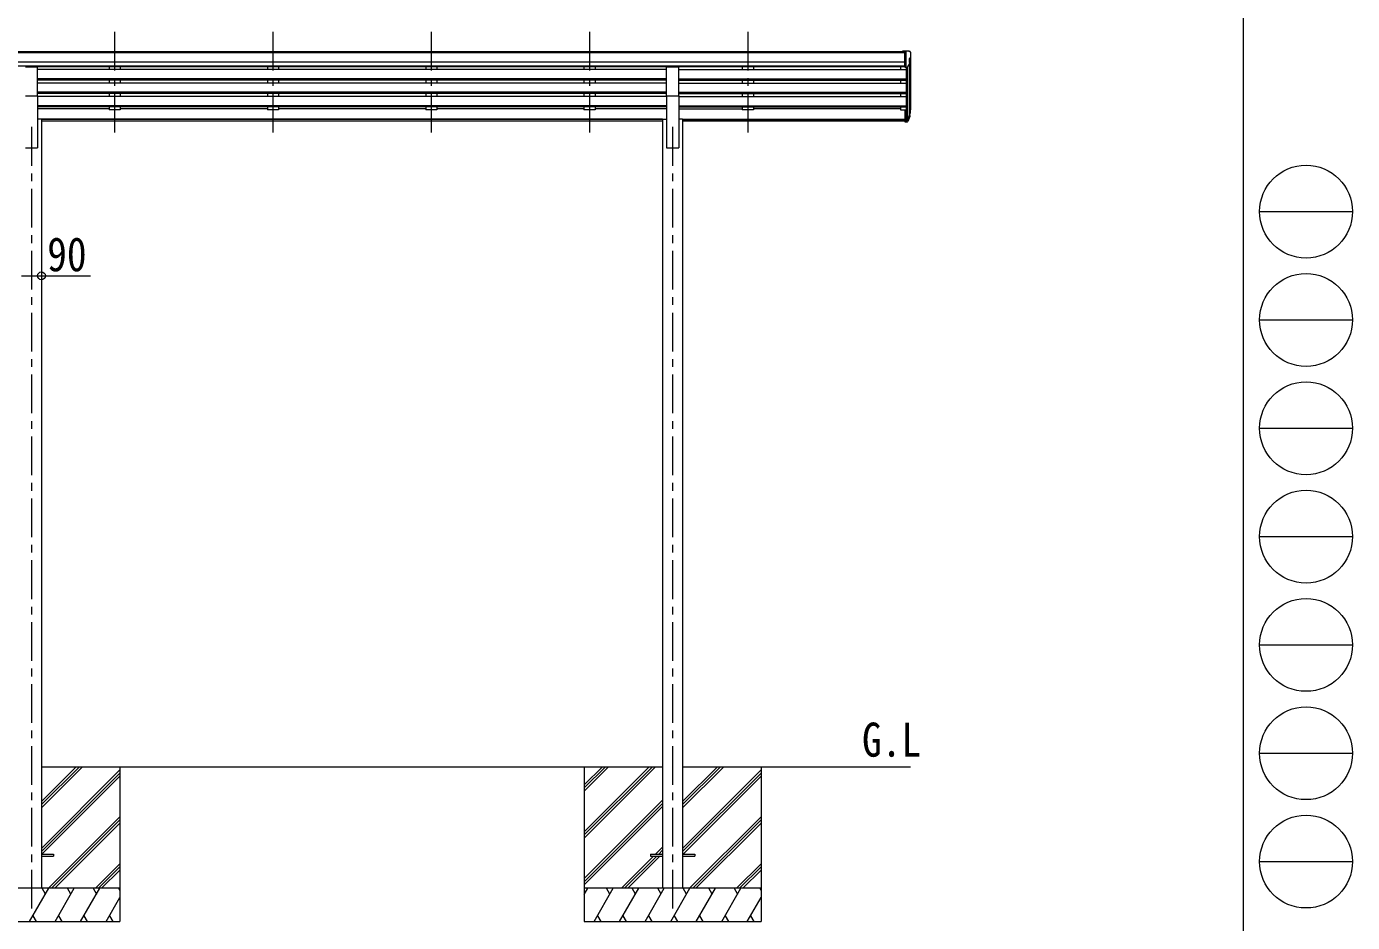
# Model space of a CAD drawing. Units: millimetres at full size, sheet at 1:35; some dimension numbers follow another scale. Extents: x -9837 to 9837, y -6790 to 6790.
# Drawn here: x 3840 to 9837, y -4441 to -388 of the extents above; entities that cross this region are included whole.
import ezdxf
from ezdxf.enums import TextEntityAlignment as Align

# ---------------------------------------------------------------- set-up
doc = ezdxf.new("R2010")
doc.units = ezdxf.units.MM
doc.header["$LTSCALE"] = 35
doc.header["$PDMODE"] = 32
doc.header["$PDSIZE"] = 35
doc.linetypes.add('CHAIN1', pattern=[8, 5, -1, 1, -1])
for name, color, linetype, lineweight in [('0-0_0', 7, 'Continuous', 9), ('0-1_本体', 5, 'CHAIN1', 9), ('0-3_ELV2', 4, 'Continuous', 9), ('0-6_OTH_LINE', 6, 'Continuous', 9), ('F-0_240', 7, 'Continuous', 9)]:
    doc.layers.add(name, color=color, linetype=linetype, lineweight=lineweight)
doc.layers.add('0-7_SHAPE', color=7, linetype='Continuous')
doc.styles.add('ＭＳ ゴシック', font='')
doc.styles.get('ＭＳ ゴシック').set_extended_font_data('MS Gothic')

msp = doc.modelspace()

# ---------------------------------------------------------------- linework, layer by layer
at = {"layer": '0-0_0'}
for p, q in [((3907.74, -3736.01), (6717.34, -3736.01)), ((3907.74, -3921.64), (4093.37, -3736.01)), ((3907.74, -3907.49), (4079.23, -3736.01)), ((3907.74, -3893.35), (4065.08, -3736.01)), ((3907.74, -4105.48), (4262.54, -3750.69)), ((3907.74, -4119.62), (4262.54, -3764.83)), ((4262.54, -3736.01), (4262.54, -4436.01)), ((6362.54, -3736.01), (6362.54, -4436.01)), ((6362.54, -4030.18), (6656.72, -3736.01)), ((6362.54, -4044.32), (6670.86, -3736.01)), ((6362.54, -4058.47), (6685, -3736.01)), ((6362.54, -3846.34), (6472.87, -3736.01)), ((6362.54, -3832.19), (6458.73, -3736.01)), ((6362.54, -3818.05), (6444.58, -3736.01)), ((6807.74, -3736.01), (7838.54, -3736.01)), ((6807.74, -3921.64), (6993.37, -3736.01)), ((6807.74, -3907.49), (6979.23, -3736.01)), ((6807.74, -3893.35), (6965.08, -3736.01)), ((6807.74, -4105.48), (7162.54, -3750.69)), ((6807.74, -4119.62), (7162.54, -3764.83)), ((7162.54, -3736.01), (7162.54, -4436.01)), ((3910, -4131.51), (4262.54, -3778.97)), ((6810, -4131.51), (7162.54, -3778.97)), ((6362.54, -4242.31), (6717.34, -3887.52)), ((6362.54, -4256.46), (6717.34, -3901.66)), ((6362.54, -4270.6), (6717.34, -3915.8)), ((3939.35, -4286.01), (4262.54, -3962.82)), ((3953.49, -4286.01), (4262.54, -3976.96)), ((3967.63, -4286.01), (4262.54, -3991.1)), ((6839.35, -4286.01), (7162.54, -3962.82)), ((6853.49, -4286.01), (7162.54, -3976.96)), ((6867.63, -4286.01), (7162.54, -3991.1)), ((6685.48, -4131.51), (6717.34, -4099.65)), ((6699.62, -4131.51), (6717.34, -4113.79)), ((6713.76, -4131.51), (6717.34, -4127.93)), ((4151.48, -4286.01), (4262.54, -4174.95)), ((4165.62, -4286.01), (4262.54, -4189.09)), ((6530.98, -4286.01), (6676.48, -4140.51)), ((6545.12, -4286.01), (6690.62, -4140.51)), ((6559.26, -4286.01), (6704.76, -4140.51)), ((7051.48, -4286.01), (7162.54, -4174.95)), ((7065.62, -4286.01), (7162.54, -4189.09)), ((4179.76, -4286.01), (4262.54, -4203.23)), ((7079.76, -4286.01), (7162.54, -4203.23)), ((4262.54, -4286.01), (3462.54, -4286.01)), ((3853.69, -4436.01), (3940.3, -4286.01)), ((3925.3, -4311.99), (3910.3, -4286)), ((3969.16, -4436.01), (4055.77, -4286.01)), ((4040.77, -4311.99), (4025.77, -4286.01)), ((4084.63, -4436.01), (4171.24, -4286.01)), ((4141.24, -4286.01), (4156.24, -4311.99)), ((4256.71, -4286.01), (4262.54, -4296.11)), ((7162.54, -4286.01), (6362.54, -4286.01)), ((6362.54, -4313.51), (6378.42, -4286.01)), ((6407.28, -4436.01), (6493.89, -4286.01)), ((6478.89, -4311.99), (6463.89, -4286)), ((6522.75, -4436), (6609.36, -4286.01)), ((6594.36, -4311.99), (6579.35, -4286.01)), ((6638.22, -4436.01), (6724.83, -4286.01)), ((6709.83, -4311.99), (6694.82, -4286.01)), ((6753.69, -4436.01), (6840.3, -4286.01)), ((6825.3, -4311.99), (6810.3, -4286)), ((6869.16, -4436.01), (6955.77, -4286.01)), ((6940.77, -4311.99), (6925.77, -4286.01)), ((6984.63, -4436.01), (7071.24, -4286.01)), ((7041.24, -4286.01), (7056.24, -4311.99)), ((7156.71, -4286.01), (7162.54, -4296.11)), ((4200.1, -4436.01), (4262.54, -4327.87)), ((7100.1, -4436.01), (7162.54, -4327.87)), ((3462.54, -4436.01), (4262.54, -4436.01)), ((3868.69, -4410.03), (3883.69, -4436.01)), ((3984.16, -4410.03), (3999.16, -4436.01)), ((4099.63, -4410.03), (4114.63, -4436.01)), ((4215.1, -4410.03), (4230.1, -4436.01)), ((6362.54, -4436.01), (7162.54, -4436.01)), ((6422.28, -4410.03), (6437.28, -4436.01)), ((6537.75, -4410.03), (6552.75, -4436)), ((6653.22, -4410.02), (6668.22, -4436.01)), ((6768.69, -4410.03), (6783.69, -4436.01)), ((6884.16, -4410.03), (6899.16, -4436.01)), ((6999.63, -4410.03), (7014.63, -4436.01)), ((7115.1, -4410.03), (7130.1, -4436.01))]:
    msp.add_line(p, q, dxfattribs=at)
at = {"layer": '0-1_本体'}
for p, q in [((4238.54, -411.6), (4238.54, -889.12)), ((4954.54, -411.6), (4954.54, -889.12)), ((5670.54, -411.6), (5670.54, -889.12)), ((6386.54, -411.6), (6386.54, -889.12)), ((7102.54, -411.6), (7102.54, -889.12)), ((3862.54, -842.44), (3862.54, -4386.01)), ((6762.54, -842.44), (6762.54, -4386.01))]:
    msp.add_line(p, q, dxfattribs=at)
at = {"layer": '0-3_ELV2'}
for p, q in [((2823.04, -500.73), (7812.04, -500.73)), ((2823.04, -505.95), (7812.04, -505.95)), ((7812.04, -499.13), (7802.04, -499.21)), ((7802.04, -500.73), (7802.04, -499.21)), ((7812.04, -571.11), (7812.04, -499.13)), ((7830.54, -499.13), (7812.04, -499.13)), ((7818.54, -572.11), (7818.54, -499.13)), ((7830.54, -499.13), (7832.87, -499.27)), ((7832.54, -533.64), (7832.54, -549.91)), ((7838, -530.31), (7832.69, -533.38)), ((7833.63, -499.69), (7837.7, -505.5)), ((7838.54, -529.7), (7838.54, -764.37)), ((7840.54, -508.5), (7840.54, -509.13)), ((7812.04, -549.48), (2813.04, -549.48)), ((7812.04, -567.33), (2813.04, -567.33)), ((3835.04, -569.76), (3890.04, -569.76)), ((3890.04, -701.55), (3890.04, -569.76)), ((6735.04, -570.58), (3890.04, -570.58)), ((6735.04, -583.09), (3890.04, -583.09)), ((4213.54, -570.58), (4213.54, -583.09)), ((4263.54, -570.58), (4263.54, -582.99)), ((4929.54, -570.58), (4929.54, -583.09)), ((4979.54, -570.58), (4979.54, -582.99)), ((5645.54, -570.58), (5645.54, -583.09)), ((5695.54, -570.58), (5695.54, -582.99)), ((6361.54, -570.58), (6361.54, -583.09)), ((6411.54, -570.58), (6411.54, -582.99)), ((6735.04, -701.55), (6735.04, -569.76)), ((6735.04, -569.76), (6790.04, -569.76)), ((6790.04, -701.55), (6790.04, -569.76)), ((7812.04, -570.68), (6790.04, -570.68)), ((6790.04, -583.09), (7818.54, -583.09)), ((7077.54, -570.58), (7077.54, -583.09)), ((7127.54, -570.58), (7127.54, -582.99)), ((7793.54, -570.58), (7793.54, -583.09)), ((7812.04, -571.11), (7818.54, -571.11)), ((7818.54, -572.11), (7823.75, -571.79)), ((7818.54, -572.11), (7818.54, -764.73)), ((7824.54, -571.63), (7824.55, -809.51)), ((7826.16, -570.3), (7835.16, -554.7)), ((7833.57, -557.47), (7833.57, -791.07)), ((6735.04, -624.96), (3890.04, -624.96)), ((6735.04, -626.46), (3890.04, -626.46)), ((6735.04, -630.78), (3890.04, -630.78)), ((6735.04, -643.63), (3890.04, -643.63)), ((4213.54, -630.78), (4213.54, -643.63)), ((4263.54, -630.78), (4263.54, -643.63)), ((4929.54, -630.78), (4929.54, -643.63)), ((4979.54, -630.78), (4979.54, -643.63)), ((5645.54, -630.78), (5645.54, -643.63)), ((5695.54, -630.78), (5695.54, -643.63)), ((6361.54, -630.78), (6361.54, -643.63)), ((6411.54, -630.78), (6411.54, -643.63)), ((6790.04, -624.96), (7818.54, -624.96)), ((6790.04, -626.46), (7818.54, -626.46)), ((6790.04, -630.78), (7818.54, -630.78)), ((6790.04, -643.63), (7818.54, -643.63)), ((7077.54, -630.78), (7077.54, -643.63)), ((7127.54, -630.78), (7127.54, -643.63)), ((7793.54, -630.78), (7793.54, -643.63)), ((3835.04, -701.55), (3890.04, -701.55)), ((6735.04, -685.51), (3890.04, -685.51)), ((6735.04, -687.01), (3890.04, -687.01)), ((6735.04, -691.32), (3890.04, -691.32)), ((3890.04, -701.55), (3890.04, -936.01)), ((6735.04, -704.18), (3890.04, -704.18)), ((4213.54, -691.32), (4213.54, -704.08)), ((4263.54, -691.32), (4263.54, -704.18)), ((4929.54, -691.32), (4929.54, -704.08)), ((4979.54, -691.32), (4979.54, -704.18)), ((5645.54, -691.32), (5645.54, -704.08)), ((5695.54, -691.32), (5695.54, -704.18)), ((6361.54, -691.32), (6361.54, -704.08)), ((6411.54, -691.32), (6411.54, -704.18)), ((6735.04, -701.55), (6735.04, -936.01)), ((6735.04, -701.55), (6790.04, -701.55)), ((6790.04, -685.51), (7818.54, -685.51)), ((6790.04, -687.01), (7818.54, -687.01)), ((6790.04, -691.32), (7818.54, -691.32)), ((6790.04, -701.55), (6790.04, -936.01)), ((6790.04, -704.18), (7818.54, -704.18)), ((7077.54, -691.32), (7077.54, -704.08)), ((7127.54, -691.32), (7127.54, -704.18)), ((7793.54, -691.32), (7793.54, -704.18)), ((6735.04, -746.06), (3890.04, -746.06)), ((6735.04, -747.56), (3890.04, -747.56)), ((6735.04, -751.87), (3890.04, -751.87)), ((4213.54, -760.42), (3890.04, -760.42)), ((4213.54, -751.87), (4213.54, -765.36)), ((4263.54, -765.36), (4213.54, -765.36)), ((4263.54, -751.87), (4263.54, -765.36)), ((4929.54, -760.42), (4263.54, -760.42)), ((4929.54, -751.87), (4929.54, -765.36)), ((4979.54, -765.36), (4929.54, -765.36)), ((4979.54, -751.87), (4979.54, -765.36)), ((5645.54, -760.42), (4979.54, -760.42)), ((5645.54, -751.87), (5645.54, -765.36)), ((5695.54, -765.36), (5645.54, -765.36)), ((5695.54, -751.87), (5695.54, -765.36)), ((6361.54, -760.42), (5695.54, -760.42)), ((6361.54, -751.87), (6361.54, -765.36)), ((6411.54, -765.36), (6361.54, -765.36)), ((6411.54, -751.87), (6411.54, -765.36)), ((6735.04, -760.42), (6411.54, -760.42)), ((6790.04, -746.06), (7818.54, -746.06)), ((6790.04, -747.56), (7818.54, -747.56)), ((6790.04, -751.87), (7818.54, -751.87)), ((6790.04, -760.42), (7077.54, -760.42)), ((7077.54, -751.87), (7077.54, -765.36)), ((7127.54, -765.36), (7077.54, -765.36)), ((7127.54, -751.87), (7127.54, -765.36)), ((7793.54, -760.42), (7127.54, -760.42)), ((7793.54, -751.87), (7793.54, -765.36)), ((7793.54, -765.36), (7812.04, -765.36)), ((7812.04, -764.73), (7812.04, -818.76)), ((7812.04, -764.73), (7818.54, -764.73)), ((7818.54, -764.73), (7818.54, -819.5)), ((7836.84, -777.54), (7833.57, -784.61)), ((7837.44, -778.92), (7833.57, -786.87)), ((3907.74, -807.01), (3890.04, -807.01)), ((3907.74, -807.01), (3907.74, -4286.01)), ((6717.34, -807.43), (3907.74, -807.43)), ((6717.34, -808.83), (3907.74, -808.83)), ((6717.34, -816.52), (3907.74, -816.52)), ((6717.34, -807.01), (6717.34, -4286.01)), ((6717.34, -807.01), (6735.04, -807.01)), ((6807.74, -807.01), (6790.04, -807.01)), ((6807.74, -807.01), (6807.74, -4286.01)), ((6807.74, -807.43), (7812.04, -807.43)), ((6807.74, -808.83), (7812.04, -808.83)), ((7812.04, -816.52), (6807.74, -816.52)), ((7812.04, -804.86), (7818.54, -804.86)), ((7812.04, -809.74), (7818.54, -809.74)), ((7812.04, -818.76), (7818.54, -818.76)), ((7818.54, -809.76), (7823.67, -809.76)), ((7818.54, -811.57), (7823.38, -811.57)), ((7818.54, -819.5), (7823.38, -819.5)), ((7824.97, -809.08), (7832.73, -793.68)), ((7834.17, -794.04), (7825.98, -810.21)), ((7834.79, -794.6), (7825.98, -818.15)), ((7835.13, -790.19), (7834.79, -794.6)), ((3835.04, -936.01), (3890.04, -936.01)), ((6735.04, -936.01), (6790.04, -936.01)), ((3907.74, -4131.51), (3962.54, -4131.51)), ((3962.54, -4131.51), (3962.54, -4140.51)), ((6662.54, -4131.51), (6662.54, -4140.51)), ((6662.54, -4131.51), (6717.34, -4131.51)), ((6807.74, -4131.51), (6862.54, -4131.51)), ((6862.54, -4131.51), (6862.54, -4140.51)), ((3907.74, -4140.51), (3962.54, -4140.51)), ((6662.54, -4140.51), (6717.34, -4140.51)), ((6807.74, -4140.51), (6862.54, -4140.51))]:
    msp.add_line(p, q, dxfattribs=at)
for centre, radius, start, end in [((7832.84, -533.64), 0.3, 120, 180), ((7832.81, -500.27), 1, 35, 86.5), ((7837.54, -508.5), 3, 0, 87), ((7833.63, -525.94), 6.18, 315.00103, 354.2965), ((7638.54, -509.13), 202, 355.05096, 0), ((7823.56, -568.8), 3, 273.5, 330), ((7832.84, -549.91), 0.3, 180, 265.2833), ((7832.57, -553.2), 3, 330, 85.2833), ((7807.95, -768.04), 30.41, 341.80266, 352.8448), ((7809.36, -769.8), 29.53, 342.01856, 353.49194)]:
    msp.add_arc(centre, radius, start, end, dxfattribs=at)
for centre, major_axis, ratio, start_param, end_param in [((7750.68, -763.56), (-87.93, 4.42), 0.541684, 3.060334, 3.2172517), ((7749.89, -770.24), (89.06, 1.43), 0.57596, 6.1985533, 6.3701348), ((7823.38, -808.86), (3, 0), 0.90356, 4.712389, 5.7595865), ((7823.38, -816.79), (-3, 0), 0.90356, 1.5707963, 2.6179939), ((7823.67, -808.41), (1.5, 0), 0.90356, 4.712389, 5.7595865), ((7748.62, -770.14), (88.05, 0), 0.90356, 5.9828017, 6.0168888), ((7833.83, -790.19), (-1.3, 0), 0.90356, 2.9359903, 4.9130961), ((7747.91, -774), (89.07, 0), 0.90356, 6.0316505, 6.077583)]:
    msp.add_ellipse(centre, major_axis=major_axis, ratio=ratio, start_param=start_param, end_param=end_param, dxfattribs=at)
at = {"layer": '0-6_OTH_LINE'}
msp.add_line((3817.34, -1515.56), (3907.74, -1515.56), dxfattribs=at)
at = {"layer": '0-6_OTH_LINE', "lineweight": 18}
msp.add_line((3907.74, -1515.56), (4129.69, -1515.56), dxfattribs=at)
at = {"layer": '0-6_OTH_LINE'}
msp.add_point((3907.74, -1515.56), dxfattribs=at)
at = {"layer": 'F-0_240', "color": 5}
msp.add_line((9342.6, 6790), (9342.6, -6790), dxfattribs=at)
at = {"layer": 'F-0_240', "color": 4}
for p, q in [((9417.4, -1225), (9837.4, -1225)), ((9417.4, -1715), (9837.4, -1715)), ((9417.4, -2205), (9837.4, -2205)), ((9417.4, -2695), (9837.4, -2695)), ((9417.4, -3185), (9837.4, -3185)), ((9417.4, -3675), (9837.4, -3675)), ((9417.4, -4165), (9837.4, -4165))]:
    msp.add_line(p, q, dxfattribs=at)
for centre in [(9627.4, -1225), (9627.4, -1715), (9627.4, -2205), (9627.4, -2695), (9627.4, -3185), (9627.4, -3675), (9627.4, -4165)]:
    msp.add_circle(centre, 210, dxfattribs=at)

# ---------------------------------------------------------------- texts
at = {"layer": '0-6_OTH_LINE', "color": 7, "style": 'ＭＳ ゴシック', "width": 0.85}
msp.add_text('90', height=154, dxfattribs=at).set_placement((3933.74, -1541.13), align=Align.BOTTOM_LEFT)
at = {"layer": '0-7_SHAPE', "style": 'ＭＳ ゴシック', "width": 0.85}
msp.add_text('G.L', height=154, dxfattribs=at).set_placement((7619.21, -3736.66), align=Align.BOTTOM_LEFT)

doc.saveas('drawing.dxf')
